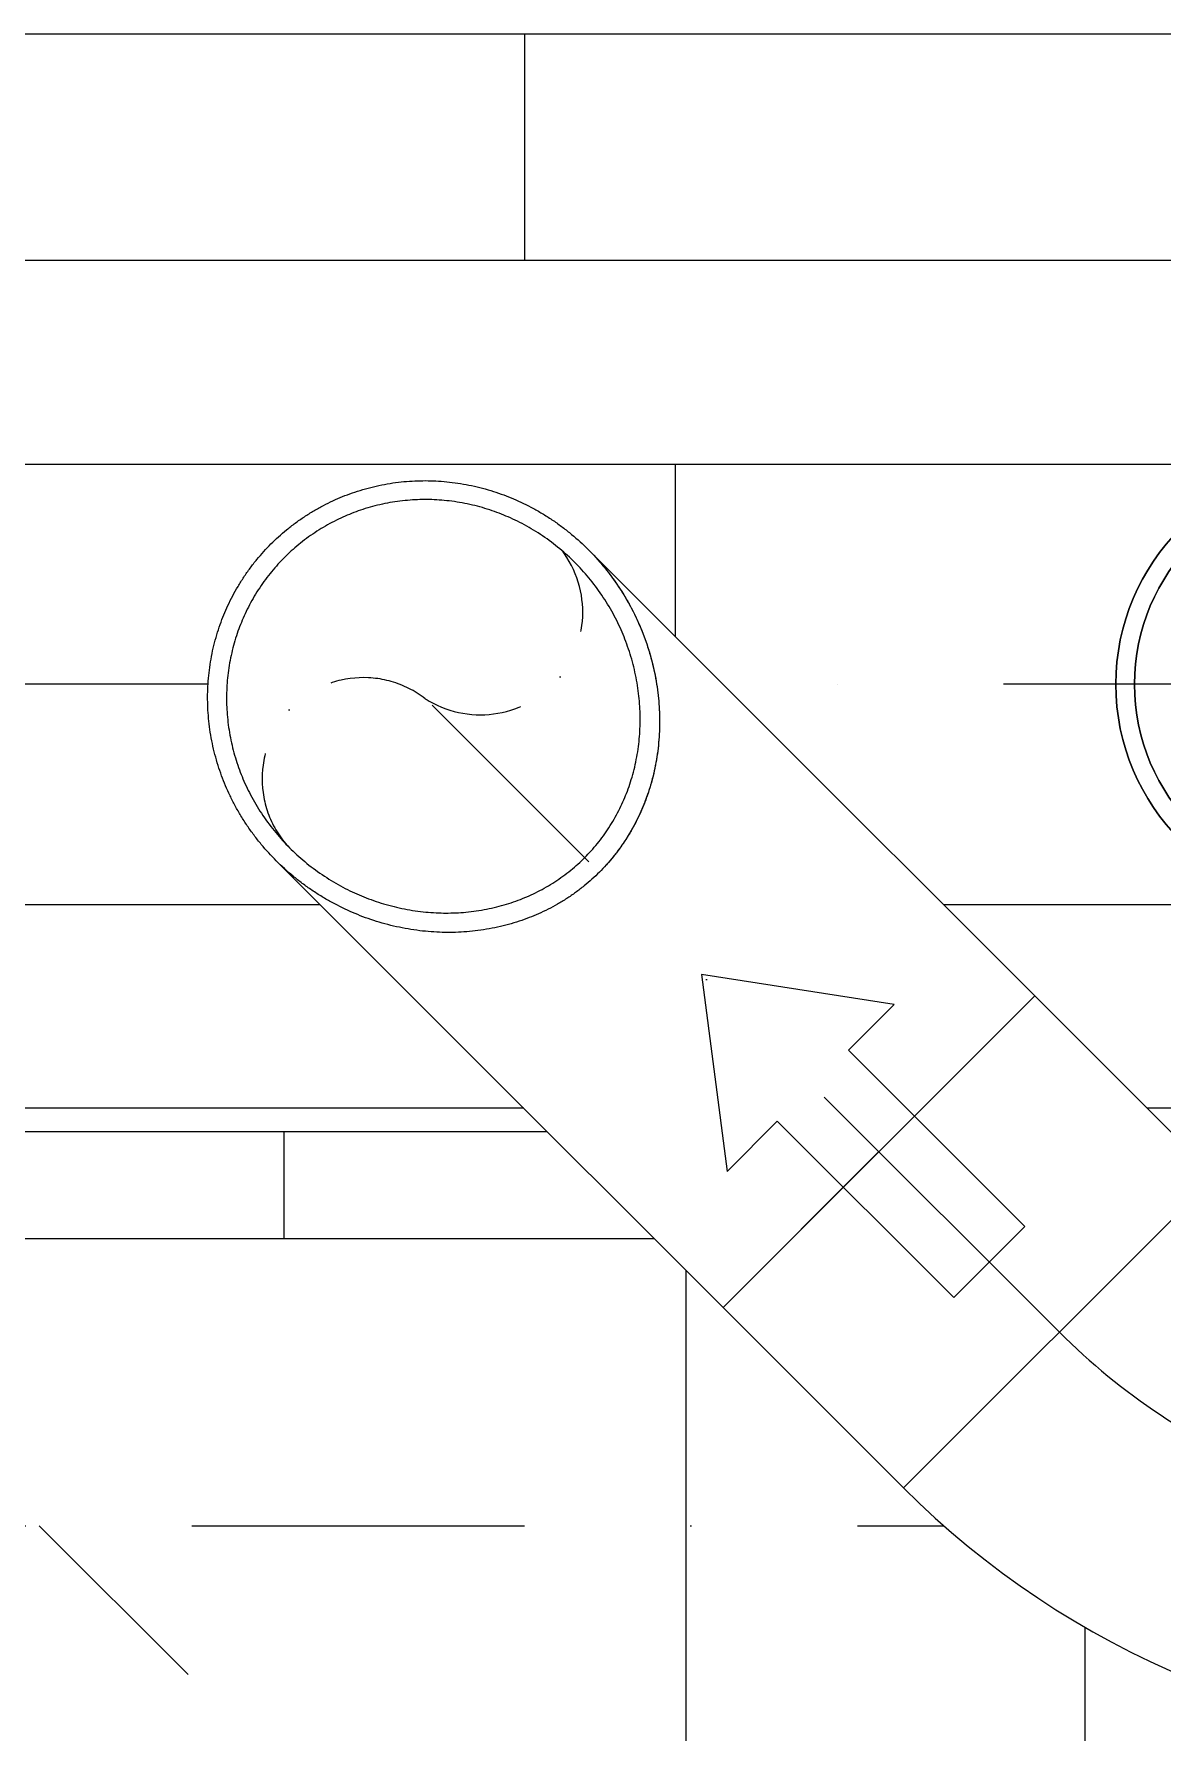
# Model space of a CAD drawing. Header units: millimetres. Extents: x -312439 to 477422, y -331570 to 212570.
# Drawn here: x 350051 to 350482, y 188180 to 188829 of the extents above; entities that cross this region are included whole.
import ezdxf

# ---------------------------------------------------------------- set-up
doc = ezdxf.new("R2010")
doc.units = ezdxf.units.MM
doc.linetypes.add('DASHDOT', pattern=[25.4, 12.7, -6.35, 0, -6.35])

msp = doc.modelspace()

# ---------------------------------------------------------------- linework, layer by layer
at = {"color": 1, "linetype": 'Continuous', "extrusion": (0, 1, 0)}
for p, q in [((344278.692, 188828.975, 0), (350626.099, 188828.975, 0)), ((350238.512, 188828.975, 0), (350238.512, 188742.457, 0))]:
    msp.add_line(p, q, dxfattribs=at)
at = {"color": 5, "linetype": 'Continuous', "lineweight": 0, "extrusion": (0, 1, 0)}
for p, q in [((352117.933, 188742.457, 0), (347242.183, 188742.457, 0)), ((347312.72, 188664.707, 0), (350548.512, 188664.707, 0)), ((350296.062, 188664.707, 0), (350296.062, 188598.878, 0)), ((350502.317, 188392.623, 0), (350262.812, 188632.128, 0)), ((350143.806, 188513.122, 0), (350383.311, 188273.617, 0)), ((349909.145, 188496.407, 0), (350160.521, 188496.407, 0)), ((350398.533, 188496.407, 0), (350548.512, 188496.407, 0)), ((350433.389, 188461.551, 0), (350314.383, 188342.545, 0)), ((350238.271, 188418.657, 0), (349839.885, 188418.657, 0)), ((350674.889, 188418.657, 0), (350476.283, 188418.657, 0)), ((350314.383, 188342.545, 0), (350373.886, 188402.048, 0)), ((350383.311, 188273.617, 0), (350502.317, 188392.623, 0)), ((350288.199, 188368.729, 0), (349792.355, 188368.729, 0)), ((350300.147, 188356.781, 0), (350300.147, 188149.629, 0)), ((350452.547, 188220.401, 0), (350452.547, 188175.029, 0))]:
    msp.add_line(p, q, dxfattribs=at)
at = {"color": 6, "linetype": 'DASHDOT', "ltscale": 10}
for p, q in [((350117.742, 188580.557, 0), (345867.332, 188580.557, 0)), ((350548.512, 188580.557, 0), (350314.383, 188580.557, 0))]:
    msp.add_line(p, q, dxfattribs=at)
at = {"color": 6, "linetype": 'DASHDOT', "ltscale": 10, "extrusion": (0, 1, 0)}
for p, q in [((350442.814, 188333.12, 0), (350203.309, 188572.625, 0)), ((349603.365, 188259.179, 0), (350398.683, 188259.179, 0)), ((350289.774, 188022.621, 0), (350053.216, 188259.179, 0))]:
    msp.add_line(p, q, dxfattribs=at)
at = {"color": 4, "linetype": 'Continuous', "lineweight": 0}
for p, q in [((350306.186, 188469.748, 0), (350315.929, 188394.528, 0)), ((350379.677, 188458.276, 0), (350306.186, 188469.748, 0)), ((350362.228, 188440.827, 0), (350379.677, 188458.276, 0)), ((350429.629, 188373.426, 0), (350362.228, 188440.827, 0)), ((350315.929, 188394.528, 0), (350335.107, 188413.706, 0)), ((350335.107, 188413.706, 0), (350402.508, 188346.305, 0)), ((350402.508, 188346.305, 0), (350429.629, 188373.426, 0))]:
    msp.add_line(p, q, dxfattribs=at)
at = {"color": 3, "linetype": 'Continuous', "lineweight": 0, "extrusion": (0, 1, 0)}
for p, q in [((349831.032, 188409.804, 0), (350247.124, 188409.804, 0)), ((350146.707, 188409.804, 0), (350146.707, 188368.729, 0))]:
    msp.add_line(p, q, dxfattribs=at)
at = {"color": 5, "linetype": 'Continuous', "lineweight": 0}
for radius in [84.15, 77.04]:
    msp.add_circle((350548.512, 188580.557, 0), radius, dxfattribs=at)
at = {"color": 6, "linetype": 'DASHDOT', "ltscale": 3}
for centre, radius, start, end in [((350221.733, 188608.017, 0), 39.107, 237.393283, 37.521055), ((350177.06, 188544.45, 0), 38.663, 52.380423, 222.533915)]:
    msp.add_arc(centre, radius, start, end, dxfattribs=at)
at = {"color": 6, "linetype": 'DASHDOT', "ltscale": 10}
msp.add_arc((350621.323, 188511.629, 0), 252.45, 225, 270, dxfattribs=at)
at = {"color": 5, "linetype": 'Continuous', "lineweight": 0}
msp.add_arc((350621.323, 188511.629, 0), 336.6, 225, 270, dxfattribs=at)
at = {"color": 5, "linetype": 'Continuous', "lineweight": 0, "extrusion": (-6.90802e-115, 9.70349e-66, -1)}
for major_axis in [(0, 84.15), (0, 77.04)]:
    msp.add_ellipse((350548.512, 188580.557, 0), major_axis=major_axis, ratio=1, start_param=-1.5707963, end_param=4.712389, dxfattribs=at)
at = {"color": 5, "linetype": 'Continuous', "lineweight": 0}
for points, knots in [([(350141.764, 188634.17, 0), (350139.946, 188632.352, 0), (350138.131, 188630.364, 0), (350135.515, 188627.181, 0), (350134.661, 188626.087, 0), (350133.002, 188623.845, 0), (350132.197, 188622.698, 0), (350130.646, 188620.363, 0), (350129.901, 188619.175, 0), (350128.478, 188616.776, 0), (350127.801, 188615.564, 0), (350125.881, 188611.92, 0), (350124.751, 188609.475, 0), (350122.794, 188604.685, 0), (350121.879, 188602.115, 0), (350120.685, 188598.117, 0), (350120.317, 188596.76, 0), (350119.646, 188594.016, 0), (350119.345, 188592.628, 0), (350118.812, 188589.839, 0), (350118.581, 188588.438, 0), (350118.193, 188585.639, 0), (350118.035, 188584.242, 0), (350117.668, 188580.084, 0), (350117.568, 188577.359, 0), (350117.61, 188572.096, 0), (350117.76, 188569.315, 0), (350118.206, 188565.078, 0), (350118.392, 188563.655, 0), (350118.838, 188560.805, 0), (350119.098, 188559.378, 0), (350119.69, 188556.54, 0), (350120.021, 188555.128, 0), (350120.751, 188552.336, 0), (350121.148, 188550.956, 0), (350122.428, 188546.891, 0), (350123.397, 188544.28, 0), (350124.962, 188540.569, 0), (350125.536, 188539.291, 0), (350126.766, 188536.723, 0), (350127.422, 188535.433, 0), (350128.812, 188532.859, 0), (350129.546, 188531.576, 0), (350131.086, 188529.035, 0), (350131.891, 188527.777, 0), (350133.563, 188525.303, 0), (350134.43, 188524.087, 0), (350136.214, 188521.71, 0), (350137.13, 188520.549, 0), (350139.932, 188517.171, 0), (350141.87, 188515.058, 0), (350145.772, 188511.156, 0), (350147.919, 188509.19, 0), (350151.351, 188506.347, 0), (350152.529, 188505.417, 0), (350154.943, 188503.606, 0), (350156.178, 188502.725, 0), (350158.69, 188501.025, 0), (350159.967, 188500.206, 0), (350162.545, 188498.637, 0), (350163.846, 188497.888, 0), (350167.76, 188495.757, 0), (350170.383, 188494.491, 0), (350175.478, 188492.296, 0), (350178.189, 188491.264, 0), (350183.816, 188489.431, 0), (350186.733, 188488.63, 0), (350191.155, 188487.646, 0), (350192.638, 188487.355, 0), (350195.599, 188486.846, 0), (350197.079, 188486.629, 0), (350201.484, 188486.092, 0), (350204.376, 188485.884, 0), (350209.809, 188485.739, 0), (350212.602, 188485.784, 0), (350218.289, 188486.161, 0), (350221.182, 188486.494, 0), (350225.483, 188487.214, 0), (350226.911, 188487.49, 0), (350229.735, 188488.113, 0), (350231.132, 188488.46, 0), (350233.878, 188489.215, 0), (350235.227, 188489.624, 0), (350237.859, 188490.495, 0), (350239.142, 188490.957, 0), (350242.741, 188492.351, 0), (350245.161, 188493.419, 0), (350248.77, 188495.245, 0), (350249.97, 188495.892, 0), (350252.345, 188497.254, 0), (350253.521, 188497.97, 0), (350255.831, 188499.464, 0), (350256.966, 188500.242, 0), (350259.181, 188501.849, 0), (350260.262, 188502.679, 0), (350262.355, 188504.377, 0), (350263.369, 188505.245, 0), (350265.318, 188507.004, 0), (350266.253, 188507.895, 0), (350268.055, 188509.697, 0), (350268.962, 188510.65, 0), (350270.75, 188512.635, 0), (350271.632, 188513.668, 0), (350273.357, 188515.802, 0), (350274.198, 188516.903, 0), (350275.828, 188519.162, 0), (350276.616, 188520.32, 0), (350278.128, 188522.676, 0), (350278.851, 188523.876, 0), (350280.226, 188526.299, 0), (350280.878, 188527.524, 0), (350282.717, 188531.207, 0), (350283.788, 188533.678, 0), (350285.182, 188537.352, 0), (350285.643, 188538.663, 0), (350286.509, 188541.352, 0), (350286.915, 188542.73, 0), (350287.66, 188545.534, 0), (350287.999, 188546.96, 0), (350288.606, 188549.843, 0), (350288.873, 188551.3, 0), (350289.332, 188554.226, 0), (350289.524, 188555.696, 0), (350289.831, 188558.628, 0), (350289.946, 188560.09, 0), (350290.183, 188564.439, 0), (350290.193, 188567.285, 0), (350289.974, 188572.72, 0), (350289.735, 188575.561, 0), (350288.963, 188581.327, 0), (350288.43, 188584.253, 0), (350287.084, 188590.039, 0), (350286.271, 188592.9, 0), (350284.423, 188598.418, 0), (350283.389, 188601.075, 0), (350281.199, 188606.068, 0), (350279.941, 188608.637, 0), (350277.123, 188613.75, 0), (350275.563, 188616.294, 0), (350272.206, 188621.219, 0), (350270.408, 188623.6, 0), (350266.677, 188628.089, 0), (350264.743, 188630.197, 0), (350260.893, 188634.047, 0), (350258.798, 188635.97, 0), (350255.45, 188638.751, 0), (350254.3, 188639.661, 0), (350251.945, 188641.433, 0), (350250.74, 188642.295, 0), (350248.289, 188643.957, 0), (350247.043, 188644.758, 0), (350244.527, 188646.289, 0), (350243.256, 188647.02, 0), (350239.432, 188649.098, 0), (350236.869, 188650.327, 0), (350231.945, 188652.423, 0), (350229.359, 188653.394, 0), (350223.99, 188655.108, 0), (350221.207, 188655.851, 0), (350216.988, 188656.752, 0), (350215.574, 188657.017, 0), (350212.75, 188657.475, 0), (350211.339, 188657.667, 0), (350207.139, 188658.135, 0), (350204.382, 188658.3, 0), (350199.119, 188658.377, 0), (350196.368, 188658.294, 0), (350192.173, 188657.949, 0), (350190.763, 188657.797, 0), (350187.938, 188657.421, 0), (350186.523, 188657.196, 0), (350183.707, 188656.673, 0), (350182.306, 188656.375, 0), (350179.535, 188655.711, 0), (350178.165, 188655.346, 0), (350174.127, 188654.158, 0), (350171.531, 188653.245, 0), (350166.692, 188651.287, 0), (350164.224, 188650.155, 0), (350160.543, 188648.228, 0), (350159.32, 188647.548, 0), (350156.897, 188646.119, 0), (350155.698, 188645.369, 0), (350153.341, 188643.81, 0), (350152.183, 188642.999, 0), (350149.92, 188641.329, 0), (350148.816, 188640.469, 0), (350145.604, 188637.834, 0), (350143.598, 188636.004, 0), (350141.764, 188634.17, 0)], [0, 0, 0, 0, 7.713046, 7.713046, 11.5695689, 11.5695689, 15.4260919, 15.4260919, 19.2826149, 19.2826149, 23.1391379, 23.1391379, 30.8521838, 30.8521838, 38.6650202, 38.6650202, 42.5714384, 42.5714384, 46.4778566, 46.4778566, 50.3842748, 50.3842748, 54.290693, 54.290693, 62.1035294, 62.1035294, 70.0799311, 70.0799311, 74.068132, 74.068132, 78.0563329, 78.0563329, 82.0445337, 82.0445337, 86.0327346, 86.0327346, 94.0091363, 94.0091363, 98.1157138, 98.1157138, 102.2222912, 102.2222912, 106.3288686, 106.3288686, 110.4354461, 110.4354461, 114.5420235, 114.5420235, 118.6486009, 118.6486009, 126.8617558, 126.8617558, 135.2008292, 135.2008292, 139.3703659, 139.3703659, 143.5399026, 143.5399026, 147.7094393, 147.7094393, 151.878976, 151.878976, 160.2180494, 160.2180494, 168.5232998, 168.5232998, 176.8285502, 176.8285502, 180.9811753, 180.9811753, 185.1338005, 185.1338005, 193.4390509, 193.4390509, 201.4392559, 201.4392559, 209.4394609, 209.4394609, 213.4395634, 213.4395634, 217.4396659, 217.4396659, 221.4397684, 221.4397684, 225.4398709, 225.4398709, 233.0165636, 233.0165636, 236.8049099, 236.8049099, 240.5932563, 240.5932563, 244.3816027, 244.3816027, 248.169949, 248.169949, 251.9582954, 251.9582954, 255.7466417, 255.7466417, 259.6031341, 259.6031341, 263.4596265, 263.4596265, 267.3161189, 267.3161189, 271.1726113, 271.1726113, 275.0291037, 275.0291037, 278.885596, 278.885596, 286.5985808, 286.5985808, 290.6748447, 290.6748447, 294.7511086, 294.7511086, 298.8273725, 298.8273725, 302.9036364, 302.9036364, 306.9799003, 306.9799003, 311.0561642, 311.0561642, 319.2086919, 319.2086919, 327.3732692, 327.3732692, 335.5378465, 335.5378465, 343.7024237, 343.7024237, 351.867001, 351.867001, 360.0585086, 360.0585086, 368.2500163, 368.2500163, 376.441524, 376.441524, 384.6330316, 384.6330316, 392.7769171, 392.7769171, 396.8488599, 396.8488599, 400.9208026, 400.9208026, 404.9927454, 404.9927454, 409.0646881, 409.0646881, 417.2085737, 417.2085737, 425.1193657, 425.1193657, 433.0301578, 433.0301578, 436.9855538, 436.9855538, 440.9409498, 440.9409498, 448.8517419, 448.8517419, 456.7332739, 456.7332739, 460.67404, 460.67404, 464.614806, 464.614806, 468.5555721, 468.5555721, 472.4963381, 472.4963381, 480.3778702, 480.3778702, 488.157135, 488.157135, 492.0467674, 492.0467674, 495.9363998, 495.9363998, 499.8260322, 499.8260322, 503.7156646, 503.7156646, 511.4949293, 511.4949293, 511.4949293, 511.4949293]), ([(350141.764, 188634.17, 0), (350139.946, 188632.352, 0), (350138.131, 188630.364, 0), (350135.515, 188627.181, 0), (350134.661, 188626.087, 0), (350133.002, 188623.845, 0), (350132.197, 188622.698, 0), (350130.646, 188620.363, 0), (350129.901, 188619.175, 0), (350128.478, 188616.776, 0), (350127.801, 188615.564, 0), (350125.881, 188611.92, 0), (350124.751, 188609.475, 0), (350122.794, 188604.685, 0), (350121.879, 188602.115, 0), (350120.685, 188598.117, 0), (350120.317, 188596.76, 0), (350119.646, 188594.016, 0), (350119.345, 188592.628, 0), (350118.812, 188589.839, 0), (350118.581, 188588.438, 0), (350118.193, 188585.639, 0), (350118.035, 188584.242, 0), (350117.668, 188580.084, 0), (350117.568, 188577.359, 0), (350117.61, 188572.096, 0), (350117.76, 188569.315, 0), (350118.206, 188565.078, 0), (350118.392, 188563.655, 0), (350118.838, 188560.805, 0), (350119.098, 188559.378, 0), (350119.69, 188556.54, 0), (350120.021, 188555.128, 0), (350120.751, 188552.336, 0), (350121.148, 188550.956, 0), (350122.428, 188546.891, 0), (350123.397, 188544.28, 0), (350124.962, 188540.569, 0), (350125.536, 188539.291, 0), (350126.766, 188536.723, 0), (350127.422, 188535.433, 0), (350128.812, 188532.859, 0), (350129.546, 188531.576, 0), (350131.086, 188529.035, 0), (350131.891, 188527.777, 0), (350133.563, 188525.303, 0), (350134.43, 188524.087, 0), (350136.214, 188521.71, 0), (350137.13, 188520.549, 0), (350139.932, 188517.171, 0), (350141.87, 188515.058, 0), (350145.772, 188511.156, 0), (350147.919, 188509.19, 0), (350151.351, 188506.347, 0), (350152.529, 188505.417, 0), (350154.943, 188503.606, 0), (350156.178, 188502.725, 0), (350158.69, 188501.025, 0), (350159.967, 188500.206, 0), (350162.545, 188498.637, 0), (350163.846, 188497.888, 0), (350167.76, 188495.757, 0), (350170.383, 188494.491, 0), (350175.478, 188492.296, 0), (350178.189, 188491.264, 0), (350183.816, 188489.431, 0), (350186.733, 188488.63, 0), (350191.155, 188487.646, 0), (350192.638, 188487.355, 0), (350195.599, 188486.846, 0), (350197.079, 188486.629, 0), (350201.484, 188486.092, 0), (350204.376, 188485.884, 0), (350209.809, 188485.739, 0), (350212.602, 188485.784, 0), (350218.289, 188486.161, 0), (350221.182, 188486.494, 0), (350225.483, 188487.214, 0), (350226.911, 188487.49, 0), (350229.735, 188488.113, 0), (350231.132, 188488.46, 0), (350233.878, 188489.215, 0), (350235.227, 188489.624, 0), (350237.859, 188490.495, 0), (350239.142, 188490.957, 0), (350242.741, 188492.351, 0), (350245.161, 188493.419, 0), (350248.77, 188495.245, 0), (350249.97, 188495.892, 0), (350252.345, 188497.254, 0), (350253.521, 188497.97, 0), (350255.831, 188499.464, 0), (350256.966, 188500.242, 0), (350259.181, 188501.849, 0), (350260.262, 188502.679, 0), (350262.355, 188504.377, 0), (350263.369, 188505.245, 0), (350265.318, 188507.004, 0), (350266.253, 188507.895, 0), (350268.039, 188509.681, 0), (350268.93, 188510.617, 0), (350270.689, 188512.566, 0), (350271.557, 188513.579, 0), (350273.255, 188515.673, 0), (350274.085, 188516.753, 0), (350275.693, 188518.968, 0), (350276.471, 188520.103, 0), (350277.964, 188522.413, 0), (350278.68, 188523.589, 0), (350280.043, 188525.964, 0), (350280.689, 188527.164, 0), (350282.516, 188530.773, 0), (350283.583, 188533.194, 0), (350284.977, 188536.792, 0), (350285.439, 188538.075, 0), (350286.31, 188540.708, 0), (350286.719, 188542.056, 0), (350287.475, 188544.802, 0), (350287.821, 188546.199, 0), (350288.444, 188549.023, 0), (350288.72, 188550.451, 0), (350289.44, 188554.752, 0), (350289.773, 188557.645, 0), (350290.15, 188563.332, 0), (350290.196, 188566.125, 0), (350290.05, 188571.558, 0), (350289.843, 188574.451, 0), (350289.305, 188578.855, 0), (350289.088, 188580.335, 0), (350288.58, 188583.297, 0), (350288.288, 188584.779, 0), (350287.305, 188589.202, 0), (350286.504, 188592.118, 0), (350284.67, 188597.746, 0), (350283.638, 188600.456, 0), (350281.443, 188605.551, 0), (350280.177, 188608.174, 0), (350278.046, 188612.088, 0), (350277.297, 188613.389, 0), (350275.728, 188615.968, 0), (350274.909, 188617.244, 0), (350273.209, 188619.756, 0), (350272.328, 188620.991, 0), (350270.517, 188623.405, 0), (350269.587, 188624.584, 0), (350266.744, 188628.015, 0), (350264.778, 188630.162, 0), (350260.893, 188634.047, 0), (350258.798, 188635.97, 0), (350255.45, 188638.751, 0), (350254.3, 188639.661, 0), (350251.945, 188641.433, 0), (350250.74, 188642.295, 0), (350248.289, 188643.957, 0), (350247.043, 188644.758, 0), (350244.527, 188646.289, 0), (350243.256, 188647.02, 0), (350239.432, 188649.098, 0), (350236.869, 188650.327, 0), (350231.945, 188652.423, 0), (350229.359, 188653.394, 0), (350223.99, 188655.108, 0), (350221.207, 188655.851, 0), (350216.988, 188656.752, 0), (350215.574, 188657.017, 0), (350212.75, 188657.475, 0), (350211.339, 188657.667, 0), (350207.139, 188658.135, 0), (350204.382, 188658.3, 0), (350199.119, 188658.377, 0), (350196.368, 188658.294, 0), (350192.173, 188657.949, 0), (350190.763, 188657.797, 0), (350187.938, 188657.421, 0), (350186.523, 188657.196, 0), (350183.707, 188656.673, 0), (350182.306, 188656.375, 0), (350179.535, 188655.711, 0), (350178.165, 188655.346, 0), (350174.127, 188654.158, 0), (350171.531, 188653.245, 0), (350166.692, 188651.287, 0), (350164.224, 188650.155, 0), (350160.543, 188648.228, 0), (350159.32, 188647.548, 0), (350156.897, 188646.119, 0), (350155.698, 188645.369, 0), (350153.341, 188643.81, 0), (350152.183, 188642.999, 0), (350149.92, 188641.329, 0), (350148.816, 188640.469, 0), (350145.604, 188637.834, 0), (350143.598, 188636.004, 0), (350141.764, 188634.17, 0)], [0, 0, 0, 0, 7.713046, 7.713046, 11.5695689, 11.5695689, 15.4260919, 15.4260919, 19.2826149, 19.2826149, 23.1391379, 23.1391379, 30.8521838, 30.8521838, 38.6650202, 38.6650202, 42.5714384, 42.5714384, 46.4778566, 46.4778566, 50.3842748, 50.3842748, 54.290693, 54.290693, 62.1035294, 62.1035294, 70.0799311, 70.0799311, 74.068132, 74.068132, 78.0563329, 78.0563329, 82.0445337, 82.0445337, 86.0327346, 86.0327346, 94.0091363, 94.0091363, 98.1157138, 98.1157138, 102.2222912, 102.2222912, 106.3288686, 106.3288686, 110.4354461, 110.4354461, 114.5420235, 114.5420235, 118.6486009, 118.6486009, 126.8617558, 126.8617558, 135.2008292, 135.2008292, 139.3703659, 139.3703659, 143.5399026, 143.5399026, 147.7094393, 147.7094393, 151.878976, 151.878976, 160.2180494, 160.2180494, 168.5232998, 168.5232998, 176.8285502, 176.8285502, 180.9811753, 180.9811753, 185.1338005, 185.1338005, 193.4390509, 193.4390509, 201.4392559, 201.4392559, 209.4394609, 209.4394609, 213.4395634, 213.4395634, 217.4396659, 217.4396659, 221.4397684, 221.4397684, 225.4398709, 225.4398709, 233.0165636, 233.0165636, 236.8049099, 236.8049099, 240.5932563, 240.5932563, 244.3816027, 244.3816027, 248.169949, 248.169949, 251.9582954, 251.9582954, 255.7466417, 255.7466417, 259.5349881, 259.5349881, 263.3233344, 263.3233344, 267.1116808, 267.1116808, 270.9000271, 270.9000271, 274.6883735, 274.6883735, 278.4767199, 278.4767199, 286.0534126, 286.0534126, 290.0535151, 290.0535151, 294.0536176, 294.0536176, 298.0537201, 298.0537201, 302.0538226, 302.0538226, 310.0540276, 310.0540276, 318.0542325, 318.0542325, 326.3594829, 326.3594829, 330.5121081, 330.5121081, 334.6647333, 334.6647333, 342.9699836, 342.9699836, 351.275234, 351.275234, 359.6143074, 359.6143074, 363.7838441, 363.7838441, 367.9533808, 367.9533808, 372.1229175, 372.1229175, 376.2924542, 376.2924542, 384.6315276, 384.6315276, 392.7754132, 392.7754132, 396.8473559, 396.8473559, 400.9192987, 400.9192987, 404.9912414, 404.9912414, 409.0631842, 409.0631842, 417.2070697, 417.2070697, 425.1178617, 425.1178617, 433.0286538, 433.0286538, 436.9840498, 436.9840498, 440.9394458, 440.9394458, 448.8502379, 448.8502379, 456.7317699, 456.7317699, 460.672536, 460.672536, 464.613302, 464.613302, 468.5540681, 468.5540681, 472.4948341, 472.4948341, 480.3763662, 480.3763662, 488.155631, 488.155631, 492.0452634, 492.0452634, 495.9348958, 495.9348958, 499.8245282, 499.8245282, 503.7141606, 503.7141606, 511.4934254, 511.4934254, 511.4934254, 511.4934254]), ([(350146.922, 188629.012, 0), (350148.586, 188630.676, 0), (350150.406, 188632.337, 0), (350154.29, 188635.529, 0), (350156.354, 188637.059, 0), (350160.629, 188639.896, 0), (350162.84, 188641.204, 0), (350167.288, 188643.546, 0), (350169.526, 188644.58, 0), (350173.912, 188646.371, 0), (350176.265, 188647.208, 0), (350181.148, 188648.664, 0), (350183.677, 188649.283, 0), (350188.786, 188650.256, 0), (350191.366, 188650.611, 0), (350196.442, 188651.057, 0), (350198.938, 188651.147, 0), (350203.759, 188651.107, 0), (350206.307, 188650.969, 0), (350211.483, 188650.422, 0), (350214.112, 188650.011, 0), (350219.312, 188648.926, 0), (350221.886, 188648.25, 0), (350226.852, 188646.686, 0), (350229.244, 188645.797, 0), (350233.799, 188643.875, 0), (350236.17, 188642.746, 0), (350240.885, 188640.198, 0), (350243.228, 188638.781, 0), (350247.76, 188635.717, 0), (350249.95, 188634.071, 0), (350254.076, 188630.649, 0), (350256.012, 188628.874, 0), (350259.583, 188625.302, 0), (350261.382, 188623.338, 0), (350264.85, 188619.153, 0), (350266.518, 188616.931, 0), (350269.628, 188612.336, 0), (350271.07, 188609.961, 0), (350273.669, 188605.187, 0), (350274.826, 188602.787, 0), (350276.829, 188598.131, 0), (350277.77, 188595.657, 0), (350279.439, 188590.522, 0), (350280.168, 188587.86, 0), (350281.359, 188582.479, 0), (350281.821, 188579.759, 0), (350282.468, 188574.399, 0), (350282.654, 188571.76, 0), (350282.779, 188566.801, 0), (350282.733, 188564.25, 0), (350282.378, 188559.059, 0), (350282.068, 188556.418, 0), (350281.18, 188551.184, 0), (350280.601, 188548.59, 0), (350279.21, 188543.579, 0), (350278.399, 188541.162, 0), (350276.673, 188536.735, 0), (350275.69, 188534.518, 0), (350273.448, 188530.107, 0), (350272.189, 188527.915, 0), (350269.442, 188523.681, 0), (350267.954, 188521.638, 0), (350264.836, 188517.8, 0), (350263.206, 188516.004, 0), (350259.93, 188512.728, 0), (350258.135, 188511.098, 0), (350254.296, 188507.98, 0), (350252.253, 188506.492, 0), (350248.019, 188503.745, 0), (350245.827, 188502.486, 0), (350241.417, 188500.244, 0), (350239.199, 188499.261, 0), (350234.772, 188497.535, 0), (350232.355, 188496.724, 0), (350227.345, 188495.333, 0), (350224.75, 188494.754, 0), (350219.516, 188493.866, 0), (350216.875, 188493.556, 0), (350211.684, 188493.202, 0), (350209.133, 188493.156, 0), (350204.174, 188493.281, 0), (350201.535, 188493.466, 0), (350196.176, 188494.113, 0), (350193.455, 188494.575, 0), (350188.074, 188495.766, 0), (350185.412, 188496.495, 0), (350180.277, 188498.165, 0), (350177.803, 188499.105, 0), (350173.147, 188501.108, 0), (350170.748, 188502.265, 0), (350165.973, 188504.864, 0), (350163.598, 188506.306, 0), (350159.003, 188509.416, 0), (350156.782, 188511.084, 0), (350152.596, 188514.552, 0), (350150.632, 188516.351, 0), (350147.061, 188519.923, 0), (350145.285, 188521.859, 0), (350141.863, 188525.984, 0), (350140.217, 188528.174, 0), (350137.154, 188532.706, 0), (350135.736, 188535.05, 0), (350133.189, 188539.764, 0), (350132.059, 188542.135, 0), (350130.137, 188546.69, 0), (350129.248, 188549.082, 0), (350127.684, 188554.048, 0), (350127.009, 188556.622, 0), (350125.923, 188561.823, 0), (350125.513, 188564.451, 0), (350124.965, 188569.627, 0), (350124.827, 188572.175, 0), (350124.787, 188576.996, 0), (350124.878, 188579.492, 0), (350125.323, 188584.568, 0), (350125.678, 188587.148, 0), (350126.652, 188592.257, 0), (350127.27, 188594.786, 0), (350128.726, 188599.669, 0), (350129.563, 188602.022, 0), (350131.354, 188606.409, 0), (350132.388, 188608.646, 0), (350134.73, 188613.094, 0), (350136.038, 188615.306, 0), (350138.876, 188619.58, 0), (350140.406, 188621.644, 0), (350143.597, 188625.528, 0), (350145.258, 188627.348, 0), (350146.922, 188629.012, 0)], [0, 0, 0, 0, 7.059371, 7.059371, 14.1187421, 14.1187421, 21.1781131, 21.1781131, 28.2374841, 28.2374841, 35.3923556, 35.3923556, 42.5472271, 42.5472271, 49.7020986, 49.7020986, 56.8569701, 56.8569701, 64.1654129, 64.1654129, 71.4738558, 71.4738558, 78.7822986, 78.7822986, 86.0907414, 86.0907414, 93.6138924, 93.6138924, 101.1370433, 101.1370433, 108.6601943, 108.6601943, 116.1833452, 116.1833452, 123.8120315, 123.8120315, 131.4407178, 131.4407178, 139.0694041, 139.0694041, 146.6980904, 146.6980904, 154.2759896, 154.2759896, 161.8538889, 161.8538889, 169.4317882, 169.4317882, 177.0096874, 177.0096874, 184.3143976, 184.3143976, 191.6191079, 191.6191079, 198.9238181, 198.9238181, 206.2285283, 206.2285283, 213.1779613, 213.1779613, 220.1273943, 220.1273943, 227.0768273, 227.0768273, 234.0262603, 234.0262603, 240.9756933, 240.9756933, 247.9251263, 247.9251263, 254.8745593, 254.8745593, 261.8239923, 261.8239923, 269.1287025, 269.1287025, 276.4334127, 276.4334127, 283.7381229, 283.7381229, 291.0428331, 291.0428331, 298.6207324, 298.6207324, 306.1986317, 306.1986317, 313.776531, 313.776531, 321.3544302, 321.3544302, 328.9831165, 328.9831165, 336.6118028, 336.6118028, 344.2404891, 344.2404891, 351.8691754, 351.8691754, 359.3923263, 359.3923263, 366.9154773, 366.9154773, 374.4386282, 374.4386282, 381.9617792, 381.9617792, 389.270222, 389.270222, 396.5786648, 396.5786648, 403.8871077, 403.8871077, 411.1955505, 411.1955505, 418.350422, 418.350422, 425.5052935, 425.5052935, 432.660165, 432.660165, 439.8150365, 439.8150365, 446.8744075, 446.8744075, 453.9337785, 453.9337785, 460.9931496, 460.9931496, 468.0525206, 468.0525206, 468.0525206, 468.0525206])]:
    msp.add_open_spline(points, degree=3, knots=knots, dxfattribs=at)

doc.saveas('drawing.dxf')
